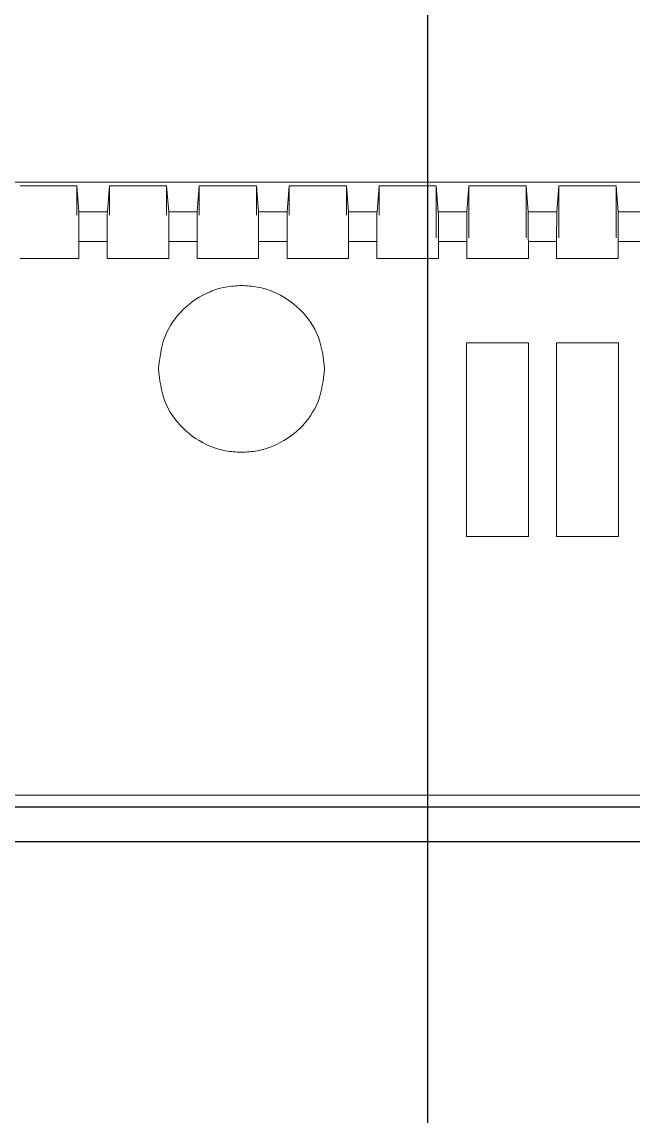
# Model space of a CAD drawing. Extents: x 4137 to 28680, y 2446 to 6814.
# Drawn here: x 16395.9 to 16424.1, y 6427 to 6477.6 of the extents above; entities that cross this region are included whole.
import ezdxf

# ---------------------------------------------------------------- set-up
doc = ezdxf.new("R2010")
doc.units = 0
doc.header["$LTSCALE"] = 0.5
doc.layers.get('0').update_dxf_attribs({"linetype": 'CONTINUOUS'})
doc.layers.add('DIM', color=5, linetype='CONTINUOUS')
doc.layers.add('VOL', color=2, linetype='CONTINUOUS')

msp = doc.modelspace()

# ---------------------------------------------------------------- linework, layer by layer
at = {"color": 7, "linetype": 'Continuous', "lineweight": 15}
for p, q in [((16392.153, 6470.158), (16460.193, 6470.158)), ((16392.153, 6470.158), (16460.193, 6470.158)), ((16395.769, 6469.993), (16398.39, 6469.993)), ((16395.769, 6469.993), (16398.39, 6469.993)), ((16398.39, 6468.637), (16398.39, 6469.993)), ((16398.39, 6469.993), (16398.485, 6468.787)), ((16398.39, 6468.637), (16398.39, 6469.993)), ((16398.39, 6469.993), (16398.485, 6468.787)), ((16399.807, 6468.787), (16399.902, 6469.993)), ((16399.807, 6468.787), (16399.902, 6469.993)), ((16399.902, 6468.637), (16399.902, 6469.993)), ((16399.902, 6469.993), (16402.548, 6469.993)), ((16399.902, 6468.637), (16399.902, 6469.993)), ((16399.902, 6469.993), (16402.548, 6469.993)), ((16402.548, 6468.637), (16402.548, 6469.993)), ((16402.548, 6469.993), (16402.643, 6468.787)), ((16402.548, 6468.637), (16402.548, 6469.993)), ((16402.548, 6469.993), (16402.643, 6468.787)), ((16403.965, 6468.787), (16404.06, 6469.993)), ((16403.965, 6468.787), (16404.06, 6469.993)), ((16404.06, 6468.637), (16404.06, 6469.993)), ((16404.06, 6469.993), (16406.706, 6469.993)), ((16404.06, 6468.637), (16404.06, 6469.993)), ((16404.06, 6469.993), (16406.706, 6469.993)), ((16406.706, 6468.637), (16406.706, 6469.993)), ((16406.706, 6469.993), (16406.801, 6468.787)), ((16406.706, 6468.637), (16406.706, 6469.993)), ((16406.706, 6469.993), (16406.801, 6468.787)), ((16408.123, 6468.787), (16408.218, 6469.993)), ((16408.123, 6468.787), (16408.218, 6469.993)), ((16408.218, 6468.637), (16408.218, 6469.993)), ((16408.218, 6469.993), (16410.864, 6469.993)), ((16408.218, 6468.637), (16408.218, 6469.993)), ((16408.218, 6469.993), (16410.864, 6469.993)), ((16410.864, 6468.637), (16410.864, 6469.993)), ((16410.864, 6469.993), (16410.959, 6468.787)), ((16410.864, 6468.637), (16410.864, 6469.993)), ((16410.864, 6469.993), (16410.959, 6468.787)), ((16412.281, 6468.787), (16412.376, 6469.993)), ((16412.281, 6468.787), (16412.376, 6469.993)), ((16412.376, 6468.637), (16412.376, 6469.993)), ((16412.376, 6469.993), (16415.022, 6469.993)), ((16412.376, 6468.637), (16412.376, 6469.993)), ((16412.376, 6469.993), (16415.022, 6469.993)), ((16415.022, 6467.583), (16415.022, 6469.993)), ((16415.022, 6469.993), (16415.117, 6468.787)), ((16415.022, 6467.583), (16415.022, 6469.993)), ((16415.022, 6469.993), (16415.117, 6468.787)), ((16416.439, 6468.787), (16416.534, 6469.993)), ((16416.439, 6468.787), (16416.534, 6469.993)), ((16416.534, 6467.583), (16416.534, 6469.993)), ((16416.534, 6469.993), (16419.18, 6469.993)), ((16416.534, 6467.583), (16416.534, 6469.993)), ((16416.534, 6469.993), (16419.18, 6469.993)), ((16419.18, 6467.583), (16419.18, 6469.993)), ((16419.18, 6469.993), (16419.275, 6468.787)), ((16419.18, 6467.583), (16419.18, 6469.993)), ((16419.18, 6469.993), (16419.275, 6468.787)), ((16420.597, 6468.787), (16420.692, 6469.993)), ((16420.597, 6468.787), (16420.692, 6469.993)), ((16420.692, 6467.583), (16420.692, 6469.993)), ((16420.692, 6469.993), (16423.338, 6469.993)), ((16420.692, 6467.583), (16420.692, 6469.993)), ((16420.692, 6469.993), (16423.338, 6469.993)), ((16423.338, 6467.583), (16423.338, 6469.993)), ((16423.338, 6469.993), (16423.433, 6468.787)), ((16423.338, 6467.583), (16423.338, 6469.993)), ((16423.338, 6469.993), (16423.433, 6468.787)), ((16398.485, 6468.787), (16399.807, 6468.787)), ((16398.485, 6468.787), (16399.807, 6468.787)), ((16402.643, 6468.787), (16403.965, 6468.787)), ((16402.643, 6468.787), (16403.965, 6468.787)), ((16406.801, 6468.787), (16408.123, 6468.787)), ((16406.801, 6468.787), (16408.123, 6468.787)), ((16410.959, 6468.787), (16412.281, 6468.787)), ((16410.959, 6468.787), (16412.281, 6468.787)), ((16416.439, 6468.787), (16415.117, 6468.787)), ((16416.439, 6468.787), (16415.117, 6468.787)), ((16420.597, 6468.787), (16419.275, 6468.787)), ((16420.597, 6468.787), (16419.275, 6468.787)), ((16424.755, 6468.787), (16423.433, 6468.787)), ((16424.755, 6468.787), (16423.433, 6468.787)), ((16398.489, 6467.414), (16398.489, 6466.63)), ((16399.803, 6467.414), (16398.489, 6467.414)), ((16398.489, 6467.414), (16398.489, 6466.63)), ((16399.803, 6467.414), (16398.489, 6467.414)), ((16399.803, 6466.63), (16399.803, 6467.414)), ((16399.803, 6466.63), (16399.803, 6467.414)), ((16402.647, 6467.414), (16402.647, 6466.63)), ((16403.961, 6467.414), (16402.647, 6467.414)), ((16402.647, 6467.414), (16402.647, 6466.63)), ((16403.961, 6467.414), (16402.647, 6467.414)), ((16403.961, 6466.63), (16403.961, 6467.414)), ((16403.961, 6466.63), (16403.961, 6467.414)), ((16406.805, 6467.414), (16406.805, 6466.63)), ((16408.119, 6467.414), (16406.805, 6467.414)), ((16406.805, 6467.414), (16406.805, 6466.63)), ((16408.119, 6467.414), (16406.805, 6467.414)), ((16408.119, 6466.63), (16408.119, 6467.414)), ((16408.119, 6466.63), (16408.119, 6467.414)), ((16410.963, 6467.414), (16410.963, 6466.63)), ((16412.277, 6467.414), (16410.963, 6467.414)), ((16410.963, 6467.414), (16410.963, 6466.63)), ((16412.277, 6467.414), (16410.963, 6467.414)), ((16412.277, 6466.63), (16412.277, 6467.414)), ((16412.277, 6466.63), (16412.277, 6467.414)), ((16415.124, 6467.414), (16415.124, 6466.63)), ((16415.124, 6467.414), (16416.432, 6467.414)), ((16415.124, 6467.414), (16415.124, 6466.63)), ((16415.124, 6467.414), (16416.432, 6467.414)), ((16416.432, 6466.63), (16416.432, 6467.414)), ((16416.432, 6466.63), (16416.432, 6467.414)), ((16419.282, 6467.414), (16419.282, 6466.63)), ((16419.282, 6467.414), (16420.59, 6467.414)), ((16419.282, 6467.414), (16419.282, 6466.63)), ((16419.282, 6467.414), (16420.59, 6467.414)), ((16420.59, 6466.63), (16420.59, 6467.414)), ((16420.59, 6466.63), (16420.59, 6467.414)), ((16423.44, 6467.414), (16423.44, 6466.63)), ((16423.44, 6467.414), (16424.748, 6467.414)), ((16423.44, 6467.414), (16423.44, 6466.63)), ((16423.44, 6467.414), (16424.748, 6467.414)), ((16398.489, 6466.63), (16395.769, 6466.63)), ((16398.489, 6466.63), (16395.769, 6466.63)), ((16402.647, 6466.63), (16399.803, 6466.63)), ((16402.647, 6466.63), (16399.803, 6466.63)), ((16406.805, 6466.63), (16403.961, 6466.63)), ((16406.805, 6466.63), (16403.961, 6466.63)), ((16410.963, 6466.63), (16408.119, 6466.63)), ((16410.963, 6466.63), (16408.119, 6466.63)), ((16415.124, 6466.63), (16412.277, 6466.63)), ((16415.124, 6466.63), (16412.277, 6466.63)), ((16419.282, 6466.63), (16416.432, 6466.63)), ((16419.282, 6466.63), (16416.432, 6466.63)), ((16423.44, 6466.63), (16420.59, 6466.63)), ((16423.44, 6466.63), (16420.59, 6466.63)), ((16416.419, 6453.778), (16416.428, 6462.724)), ((16416.419, 6453.778), (16416.428, 6462.724)), ((16416.428, 6462.724), (16419.29, 6462.724)), ((16416.428, 6462.724), (16419.29, 6462.724)), ((16420.578, 6453.778), (16420.586, 6462.724)), ((16420.578, 6453.778), (16420.586, 6462.724)), ((16420.586, 6462.724), (16423.448, 6462.724)), ((16420.586, 6462.724), (16423.448, 6462.724)), ((16419.295, 6453.778), (16416.419, 6453.778)), ((16419.295, 6453.778), (16416.419, 6453.778)), ((16423.453, 6453.778), (16420.578, 6453.778)), ((16423.453, 6453.778), (16420.578, 6453.778)), ((16460.193, 6441.808), (16392.153, 6441.808)), ((16460.193, 6441.808), (16392.153, 6441.808))]:
    msp.add_line(p, q, dxfattribs=at)
for points, knots in [([(16398.485, 6468.787), (16398.486, 6468.766), (16398.487, 6468.724), (16398.488, 6468.552), (16398.489, 6468.466)], [0, 0, 0, 0, 0.499997, 1, 1, 1, 1]), ([(16398.485, 6468.787), (16398.486, 6468.766), (16398.487, 6468.724), (16398.488, 6468.552), (16398.489, 6468.466)], [0, 0, 0, 0, 0.499997, 1, 1, 1, 1]), ([(16398.489, 6468.466), (16398.489, 6468.324), (16398.489, 6468.041), (16398.489, 6467.623), (16398.489, 6467.414)], [0, 0, 0, 0, 0.499996, 1, 1, 1, 1]), ([(16398.489, 6468.466), (16398.489, 6468.324), (16398.489, 6468.041), (16398.489, 6467.623), (16398.489, 6467.414)], [0, 0, 0, 0, 0.499996, 1, 1, 1, 1]), ([(16399.803, 6468.466), (16399.804, 6468.552), (16399.805, 6468.724), (16399.806, 6468.766), (16399.807, 6468.787)], [0, 0, 0, 0, 0.500003, 1, 1, 1, 1]), ([(16399.803, 6468.466), (16399.804, 6468.552), (16399.805, 6468.724), (16399.806, 6468.766), (16399.807, 6468.787)], [0, 0, 0, 0, 0.500003, 1, 1, 1, 1]), ([(16399.803, 6467.414), (16399.803, 6467.623), (16399.803, 6468.041), (16399.803, 6468.324), (16399.803, 6468.466)], [0, 0, 0, 0, 0.500004, 1, 1, 1, 1]), ([(16399.803, 6467.414), (16399.803, 6467.623), (16399.803, 6468.041), (16399.803, 6468.324), (16399.803, 6468.466)], [0, 0, 0, 0, 0.500004, 1, 1, 1, 1]), ([(16402.643, 6468.787), (16402.644, 6468.766), (16402.645, 6468.724), (16402.646, 6468.552), (16402.647, 6468.466)], [0, 0, 0, 0, 0.499997, 1, 1, 1, 1]), ([(16402.643, 6468.787), (16402.644, 6468.766), (16402.645, 6468.724), (16402.646, 6468.552), (16402.647, 6468.466)], [0, 0, 0, 0, 0.499997, 1, 1, 1, 1]), ([(16402.647, 6468.466), (16402.647, 6468.324), (16402.647, 6468.041), (16402.647, 6467.623), (16402.647, 6467.414)], [0, 0, 0, 0, 0.499996, 1, 1, 1, 1]), ([(16402.647, 6468.466), (16402.647, 6468.324), (16402.647, 6468.041), (16402.647, 6467.623), (16402.647, 6467.414)], [0, 0, 0, 0, 0.499996, 1, 1, 1, 1]), ([(16403.961, 6468.466), (16403.962, 6468.552), (16403.963, 6468.724), (16403.964, 6468.766), (16403.965, 6468.787)], [0, 0, 0, 0, 0.500003, 1, 1, 1, 1]), ([(16403.961, 6468.466), (16403.962, 6468.552), (16403.963, 6468.724), (16403.964, 6468.766), (16403.965, 6468.787)], [0, 0, 0, 0, 0.500003, 1, 1, 1, 1]), ([(16403.961, 6467.414), (16403.961, 6467.623), (16403.961, 6468.041), (16403.961, 6468.324), (16403.961, 6468.466)], [0, 0, 0, 0, 0.500004, 1, 1, 1, 1]), ([(16403.961, 6467.414), (16403.961, 6467.623), (16403.961, 6468.041), (16403.961, 6468.324), (16403.961, 6468.466)], [0, 0, 0, 0, 0.500004, 1, 1, 1, 1]), ([(16406.801, 6468.787), (16406.802, 6468.766), (16406.803, 6468.724), (16406.804, 6468.552), (16406.805, 6468.466)], [0, 0, 0, 0, 0.499997, 1, 1, 1, 1]), ([(16406.801, 6468.787), (16406.802, 6468.766), (16406.803, 6468.724), (16406.804, 6468.552), (16406.805, 6468.466)], [0, 0, 0, 0, 0.499997, 1, 1, 1, 1]), ([(16406.805, 6468.466), (16406.805, 6468.324), (16406.805, 6468.041), (16406.805, 6467.623), (16406.805, 6467.414)], [0, 0, 0, 0, 0.499996, 1, 1, 1, 1]), ([(16406.805, 6468.466), (16406.805, 6468.324), (16406.805, 6468.041), (16406.805, 6467.623), (16406.805, 6467.414)], [0, 0, 0, 0, 0.499996, 1, 1, 1, 1]), ([(16408.119, 6468.466), (16408.12, 6468.552), (16408.121, 6468.724), (16408.122, 6468.766), (16408.123, 6468.787)], [0, 0, 0, 0, 0.500003, 1, 1, 1, 1]), ([(16408.119, 6468.466), (16408.12, 6468.552), (16408.121, 6468.724), (16408.122, 6468.766), (16408.123, 6468.787)], [0, 0, 0, 0, 0.500003, 1, 1, 1, 1]), ([(16408.119, 6467.414), (16408.119, 6467.623), (16408.119, 6468.041), (16408.119, 6468.324), (16408.119, 6468.466)], [0, 0, 0, 0, 0.500004, 1, 1, 1, 1]), ([(16408.119, 6467.414), (16408.119, 6467.623), (16408.119, 6468.041), (16408.119, 6468.324), (16408.119, 6468.466)], [0, 0, 0, 0, 0.500004, 1, 1, 1, 1]), ([(16410.959, 6468.787), (16410.96, 6468.766), (16410.961, 6468.724), (16410.962, 6468.552), (16410.963, 6468.466)], [0, 0, 0, 0, 0.499997, 1, 1, 1, 1]), ([(16410.959, 6468.787), (16410.96, 6468.766), (16410.961, 6468.724), (16410.962, 6468.552), (16410.963, 6468.466)], [0, 0, 0, 0, 0.499997, 1, 1, 1, 1]), ([(16410.963, 6468.466), (16410.963, 6468.324), (16410.963, 6468.041), (16410.963, 6467.623), (16410.963, 6467.414)], [0, 0, 0, 0, 0.499996, 1, 1, 1, 1]), ([(16410.963, 6468.466), (16410.963, 6468.324), (16410.963, 6468.041), (16410.963, 6467.623), (16410.963, 6467.414)], [0, 0, 0, 0, 0.499996, 1, 1, 1, 1]), ([(16412.277, 6468.466), (16412.278, 6468.552), (16412.279, 6468.724), (16412.28, 6468.766), (16412.281, 6468.787)], [0, 0, 0, 0, 0.500003, 1, 1, 1, 1]), ([(16412.277, 6468.466), (16412.278, 6468.552), (16412.279, 6468.724), (16412.28, 6468.766), (16412.281, 6468.787)], [0, 0, 0, 0, 0.500003, 1, 1, 1, 1]), ([(16412.277, 6467.414), (16412.277, 6467.623), (16412.277, 6468.041), (16412.277, 6468.324), (16412.277, 6468.466)], [0, 0, 0, 0, 0.500004, 1, 1, 1, 1]), ([(16412.277, 6467.414), (16412.277, 6467.623), (16412.277, 6468.041), (16412.277, 6468.324), (16412.277, 6468.466)], [0, 0, 0, 0, 0.500004, 1, 1, 1, 1]), ([(16415.117, 6468.787), (16415.117, 6468.759), (16415.119, 6468.703), (16415.12, 6468.398), (16415.122, 6467.965), (16415.123, 6467.598), (16415.124, 6467.414)], [0, 0, 0, 0, 0.2499983, 0.4999985, 0.750001, 1, 1, 1, 1]), ([(16415.117, 6468.787), (16415.117, 6468.759), (16415.119, 6468.703), (16415.12, 6468.398), (16415.122, 6467.965), (16415.123, 6467.598), (16415.124, 6467.414)], [0, 0, 0, 0, 0.2499983, 0.4999985, 0.750001, 1, 1, 1, 1]), ([(16416.432, 6467.414), (16416.433, 6467.598), (16416.434, 6467.965), (16416.435, 6468.398), (16416.437, 6468.703), (16416.438, 6468.759), (16416.439, 6468.787)], [0, 0, 0, 0, 0.249999, 0.500002, 0.750002, 1, 1, 1, 1]), ([(16416.432, 6467.414), (16416.433, 6467.598), (16416.434, 6467.965), (16416.435, 6468.398), (16416.437, 6468.703), (16416.438, 6468.759), (16416.439, 6468.787)], [0, 0, 0, 0, 0.249999, 0.500002, 0.750002, 1, 1, 1, 1]), ([(16419.275, 6468.787), (16419.275, 6468.759), (16419.277, 6468.703), (16419.278, 6468.398), (16419.28, 6467.965), (16419.281, 6467.598), (16419.282, 6467.414)], [0, 0, 0, 0, 0.2499983, 0.4999985, 0.750001, 1, 1, 1, 1]), ([(16419.275, 6468.787), (16419.275, 6468.759), (16419.277, 6468.703), (16419.278, 6468.398), (16419.28, 6467.965), (16419.281, 6467.598), (16419.282, 6467.414)], [0, 0, 0, 0, 0.2499983, 0.4999985, 0.750001, 1, 1, 1, 1]), ([(16420.59, 6467.414), (16420.591, 6467.598), (16420.592, 6467.965), (16420.593, 6468.398), (16420.595, 6468.703), (16420.596, 6468.759), (16420.597, 6468.787)], [0, 0, 0, 0, 0.249999, 0.500002, 0.750002, 1, 1, 1, 1]), ([(16420.59, 6467.414), (16420.591, 6467.598), (16420.592, 6467.965), (16420.593, 6468.398), (16420.595, 6468.703), (16420.596, 6468.759), (16420.597, 6468.787)], [0, 0, 0, 0, 0.249999, 0.500002, 0.750002, 1, 1, 1, 1]), ([(16423.433, 6468.787), (16423.433, 6468.759), (16423.435, 6468.703), (16423.436, 6468.398), (16423.438, 6467.965), (16423.439, 6467.598), (16423.44, 6467.414)], [0, 0, 0, 0, 0.2499983, 0.4999985, 0.750001, 1, 1, 1, 1]), ([(16423.433, 6468.787), (16423.433, 6468.759), (16423.435, 6468.703), (16423.436, 6468.398), (16423.438, 6467.965), (16423.439, 6467.598), (16423.44, 6467.414)], [0, 0, 0, 0, 0.2499983, 0.4999985, 0.750001, 1, 1, 1, 1]), ([(16402.169, 6461.523), (16402.23, 6462.037), (16402.348, 6463.051), (16403.243, 6464.335), (16404.31, 6465.039), (16405.268, 6465.339), (16405.766, 6465.366), (16406.013, 6465.379)], [0, 0, 0, 0, 0.258575, 0.510919, 0.756457, 0.879256, 1, 1, 1, 1]), ([(16402.169, 6461.523), (16402.23, 6462.037), (16402.348, 6463.051), (16403.243, 6464.335), (16404.31, 6465.039), (16405.268, 6465.339), (16405.766, 6465.366), (16406.013, 6465.379)], [0, 0, 0, 0, 0.258575, 0.510919, 0.756457, 0.879256, 1, 1, 1, 1]), ([(16406.013, 6465.379), (16406.261, 6465.366), (16406.761, 6465.34), (16407.724, 6465.037), (16408.79, 6464.329), (16409.679, 6463.044), (16409.797, 6462.034), (16409.857, 6461.523)], [0, 0, 0, 0, 0.121535, 0.24455, 0.491147, 0.742872, 1, 1, 1, 1]), ([(16406.013, 6465.379), (16406.261, 6465.366), (16406.761, 6465.34), (16407.724, 6465.037), (16408.79, 6464.329), (16409.679, 6463.044), (16409.797, 6462.034), (16409.857, 6461.523)], [0, 0, 0, 0, 0.121535, 0.24455, 0.491147, 0.742872, 1, 1, 1, 1]), ([(16419.29, 6462.724), (16419.289, 6462.414), (16419.289, 6461.505), (16419.291, 6458.531), (16419.293, 6455.853), (16419.295, 6453.778)], [0, 0, 0, 0, 0.104547, 0.306065, 1, 1, 1, 1]), ([(16419.29, 6462.724), (16419.289, 6462.414), (16419.289, 6461.505), (16419.291, 6458.531), (16419.293, 6455.853), (16419.295, 6453.778)], [0, 0, 0, 0, 0.104547, 0.306065, 1, 1, 1, 1]), ([(16423.448, 6462.724), (16423.447, 6462.414), (16423.447, 6461.505), (16423.449, 6458.531), (16423.451, 6455.853), (16423.453, 6453.778)], [0, 0, 0, 0, 0.104547, 0.306065, 1, 1, 1, 1]), ([(16423.448, 6462.724), (16423.447, 6462.414), (16423.447, 6461.505), (16423.449, 6458.531), (16423.451, 6455.853), (16423.453, 6453.778)], [0, 0, 0, 0, 0.104547, 0.306065, 1, 1, 1, 1]), ([(16406.013, 6457.667), (16405.764, 6457.68), (16405.262, 6457.707), (16404.299, 6458.011), (16403.233, 6458.72), (16402.345, 6460.007), (16402.228, 6461.014), (16402.169, 6461.523)], [0, 0, 0, 0, 0.122167, 0.24563, 0.492249, 0.743606, 1, 1, 1, 1]), ([(16406.013, 6457.667), (16405.764, 6457.68), (16405.262, 6457.707), (16404.299, 6458.011), (16403.233, 6458.72), (16402.345, 6460.007), (16402.228, 6461.014), (16402.169, 6461.523)], [0, 0, 0, 0, 0.122167, 0.24563, 0.492249, 0.743606, 1, 1, 1, 1]), ([(16409.857, 6461.523), (16409.797, 6461.011), (16409.679, 6459.999), (16408.785, 6458.712), (16407.717, 6458.008), (16406.758, 6457.707), (16406.26, 6457.68), (16406.013, 6457.667)], [0, 0, 0, 0, 0.258114, 0.510103, 0.755725, 0.878898, 1, 1, 1, 1]), ([(16409.857, 6461.523), (16409.797, 6461.011), (16409.679, 6459.999), (16408.785, 6458.712), (16407.717, 6458.008), (16406.758, 6457.707), (16406.26, 6457.68), (16406.013, 6457.667)], [0, 0, 0, 0, 0.258114, 0.510103, 0.755725, 0.878898, 1, 1, 1, 1])]:
    msp.add_open_spline(points, degree=3, knots=knots, dxfattribs=at)
at = {"layer": 'DIM'}
msp.add_line((16414.62, 6659.669), (16414.62, 6417.482), dxfattribs=at)
msp.add_line((16414.62, 6659.669), (16414.62, 6417.482), dxfattribs=at)
at = {"layer": 'VOL'}
for p, q in [((16392.153, 6441.277), (16460.193, 6441.277)), ((16392.153, 6441.277), (16460.193, 6441.277)), ((16392.153, 6439.671), (16460.193, 6439.671)), ((16392.153, 6439.671), (16460.193, 6439.671))]:
    msp.add_line(p, q, dxfattribs=at)

doc.saveas('drawing.dxf')
